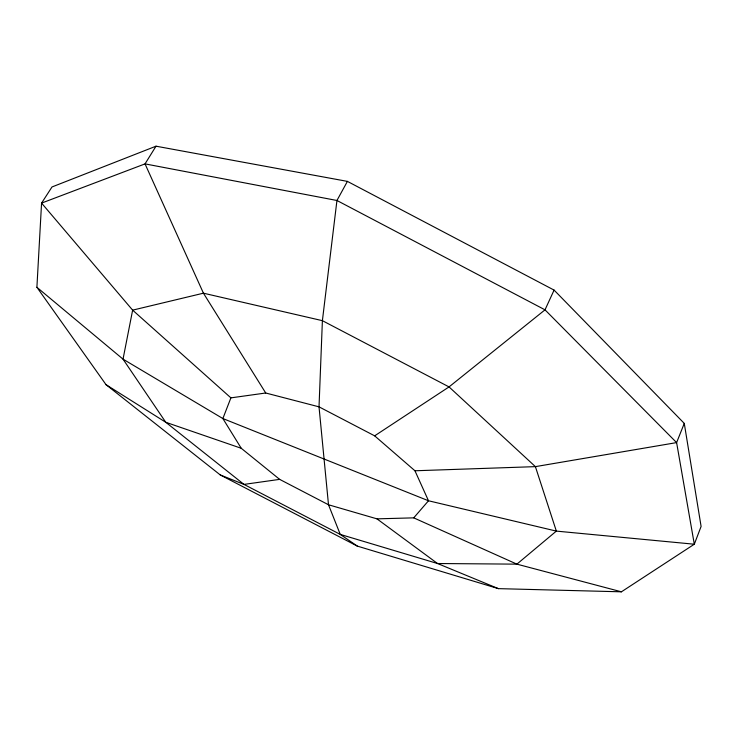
<?xml version="1.0" encoding="UTF-8"?>
<svg xmlns="http://www.w3.org/2000/svg" width="738" height="738" viewBox="0 0 738 738"><rect width="100%" height="100%" fill="white"/><g stroke="black" fill="none" stroke-linecap="round" stroke-linejoin="round"><path stroke-width="1.11" d="M36.9 287.285L41.568 203.098L52.001 186.963L156.013 146.189L347.404 181.382L554.09 290.099L684.274 423.409L701.1 526.443L694.31 544.22L621.424 591.811L498.408 588.638L357.33 546.111L220.275 474.949L106.032 384.673L36.9 287.285L123.025 359.148L222.867 418.547L428.501 500.77L556.351 531.102L694.31 544.22L676.608 442.606L684.274 423.409M413.723 517.855L428.501 500.77L414.95 470.779L374.655 435.844L319.019 406.841L265.726 393.003L230.902 397.865L222.867 418.547L241.261 448.289L279.647 479.368L328.502 504.764L376.961 518.851L413.723 517.855L516.895 564.146L621.424 591.811M554.09 290.099L545.013 309.84L449.036 386.915L374.655 435.844M347.404 181.382L336.943 200.487L322.395 320.67L319.019 406.841L328.502 504.764L340.255 534.404L357.33 546.111M156.013 146.189L145.035 163.882L41.568 203.098L132.637 310.144L230.902 397.865M279.647 479.368L243.983 484.405L220.275 474.949M414.95 470.779L535.401 466.637L676.608 442.606L545.013 309.84L336.943 200.487L145.035 163.882L203.439 293.189L265.726 393.003M241.261 448.289L165.773 422.284L106.032 384.673M498.408 588.638L437.533 563.518L340.255 534.404L243.983 484.405L165.773 422.284L123.025 359.148L132.637 310.144L203.439 293.189L322.395 320.67L449.036 386.915L535.401 466.637L556.351 531.102L516.895 564.146L437.533 563.518L376.961 518.851"/></g></svg>
